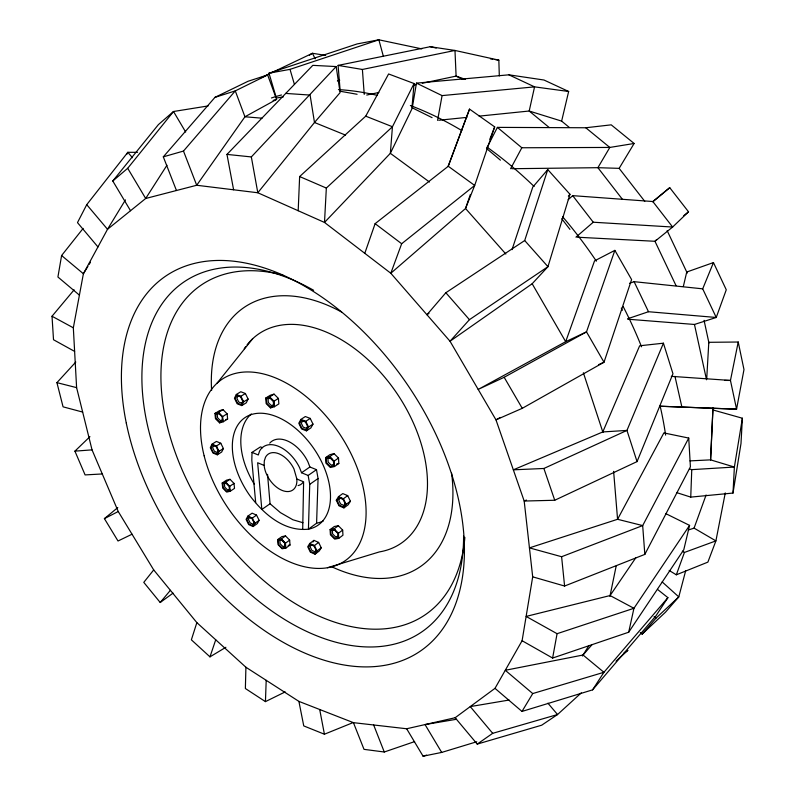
<?xml version="1.0" encoding="UTF-8"?>
<svg xmlns="http://www.w3.org/2000/svg" width="796" height="796" viewBox="0 0 796 796"><rect width="100%" height="100%" fill="white"/><g stroke="black" fill="none" stroke-linecap="round" stroke-linejoin="round"><path stroke-width="1.19" d="M302.709 529.231L303.604 481.809L296.858 479.013L293.943 468.884A21.751 13.273 55.9 0 0 278.958 453.8A21.751 13.273 55.9 0 0 265.526 457.212L264.292 460.954L264.153 465.441A21.751 13.273 55.9 0 0 281.973 490.356A21.751 13.273 55.9 0 0 296.858 479.013M125.44 199.895L107.52 229.288L83.391 273.744L73.332 327.803L76.605 387.632L92.037 449.869L118.246 511.52L153.708 569.926L196.851 622.631L245.914 667.247L245.377 688.52L265.436 701.624L285.197 691.903M262.561 447.73L260.461 446.884L252.014 452.397L251.815 460.317L255.685 502.604M252.014 452.397L258.302 454.984L259.536 451.183A30.556 18.646 55.9 0 1 278.411 446.307A30.556 18.646 55.9 0 1 299.515 467.531L301.535 472.744L308.132 475.461L309.734 484.346L308.43 529.171C284.102 531.857 263.566 513.878 249.904 495.689A65.023 39.691 55.9 0 1 246.999 416.398A65.023 39.691 55.9 0 1 319.594 457.929A65.023 39.691 55.9 0 1 308.43 529.171L316.589 523.221A64.655 39.79 55.9 0 0 323.285 520.942M316.589 523.221L318.062 478.525L316.49 469.67L309.903 466.993L307.903 461.799A30.387 18.696 55.9 0 0 269.735 443.133M265.436 701.624L266.202 680.321M733.007 493.052L734.38 467.043L710.589 459.869L712.888 409.94L742.379 418.228L740.996 443.521L733.007 493.052L690.749 497.112L691.764 469.64L689.406 468.914M298.192 210.731L299.634 176.553L365.722 116.166L388.607 73.968L414.049 83.52L411.85 109.032L390.348 153.32L324.499 222.442L257.805 192.761L196.702 185.259L145.688 198.483L107.52 229.288L86.734 204.671L127.828 152.305L137.579 152.334M710.579 460.008L712.987 407.801M414.049 83.52L392.448 126.743L326.34 188.065L324.499 222.442L390.806 273.257L450.029 341.245L495.968 419.85L524.186 501.042L532.693 576.841L522.096 640.72L494.993 688.351L455.143 717.733L406.656 728.758L353.434 722.659L298.898 701.385L245.914 667.247M706.709 379.025L708.798 342.31L738.22 342.021L743.981 369.573L736.569 409.174L659.914 406.219L736.569 409.174L730.459 380.458L738.22 342.021M742.379 418.228L734.38 467.043L691.764 469.64M569.289 127.41L561.628 121.111L568.652 91.49L543.976 80.018L508.873 74.824L416.447 83.132L412.268 107.828L432.079 117.649M83.132 228.412L61.6 255.526L57.919 277.008L79.411 295.137M437.581 120.375L442.079 95.6L534.564 86.864L568.652 91.49M522.096 640.72L552.613 658.053L557.071 633.696L633.944 608.293L689.575 525.39L665.834 513.659M725.275 492.913L715.903 540.892L707.883 562.125L676.331 574.802L669.157 570.463M609.915 596.383L616.174 566.036M552.613 658.053L628.691 632.223L633.944 608.293L610.084 595.557L526.126 616.422L557.071 633.696M683.326 286.53L686.739 272.023L713.465 262.571L726.27 289.794L716.231 317.475L694.46 324.46L627.825 319.206M689.575 525.39L683.794 549.718L628.691 632.223M685.684 570.702L678.789 596.9L665.516 612.164L642.113 634.153L640.283 632.482M569.956 194.274L547.956 266.69L532.166 283.754L450.029 341.245L469.431 319.674L547.956 266.69L524.703 240.531L547.767 169.578L569.956 194.274L568.344 196.095M196.851 622.631L191.368 639.825L209.975 656.859L225.875 647.287M512.027 249.655L532.773 187.09L547.767 169.578M209.975 656.859L215.726 639.795M448.108 166.344L469.531 109.112L494.684 126.882L474.685 185.448L465.541 208.502L390.806 273.257L401.662 243.735L474.685 185.448L448.267 166.264L375.115 223.666L364.787 253.317M470.307 194.612L465.541 208.502L505.848 254.024M598.483 364.697L604.015 362.23L631.596 279.565L614.86 250.362L586.493 331.872L504.166 377.294L478.187 389.423L565.687 341.693L586.493 331.872L604.015 362.23L522.256 408.328L495.968 419.85L500.326 417.442M676.331 574.802L684.431 552.444L715.903 540.892L694.072 528.116L688.261 530.037M693.923 528.534L706.102 494.963M448.267 166.264L469.531 109.112M489.789 139.29L494.684 126.882M627.745 318.728L648.491 311.724L716.231 317.475L702.699 288.839L713.465 262.571M526.455 500.057L524.186 501.042L554.742 500.256L637.049 461.6L672.958 373.762L663.426 343.195L639.656 345.782L602.801 431.939L513.34 469.829L543.887 468.476L626.95 430.417L663.426 343.195M212.005 444.198L210.293 447.69L212.94 452.984L217.298 454.815L221.676 452.019L223.417 448.536L220.771 443.233L216.403 441.422L212.005 444.198L216.383 446.009L219.029 451.332L217.298 454.815M236.303 394.478L234.452 398.259L237.188 403.791L241.775 405.582L246.253 402.826L248.123 399.065L245.397 393.513L240.8 391.741L236.303 394.478L240.899 396.259L243.646 401.821L241.775 405.582M238.133 395.702L236.88 398.249L238.73 402L241.835 403.214L243.098 400.667M218.542 450.158L217.368 452.506L214.422 451.272L212.631 447.69L213.786 445.332L216.751 446.556M511.838 168.712L597.895 167.687L619.139 168.354L634.123 143.479L611.219 124.843L585.776 127.758L497.391 127.38L486.545 148.484L500.425 160.165M86.734 204.671L77.481 222.611L97.948 246.929M532.693 576.841L564.593 586.035L644.83 554.394L690.401 466.824L688.739 438.069L663.864 432.915L617.567 519.29L529.44 547.877L561.608 556.722L642.68 525.589L688.739 438.069M126.713 154.424L127.828 152.305L132.484 157.757M510.604 168.722L521.828 147.767L609.816 147.439L634.123 143.479M247.874 516.116L246.083 519.38L248.68 524.584L253.078 526.554L257.317 523.579L259.138 520.325L256.541 515.112L252.133 513.171L247.874 516.116L252.292 518.067L254.899 523.3L253.078 526.554M300.898 419.422L298.798 423.243L301.575 428.935L306.45 430.845L310.868 427.92L312.997 424.119L310.221 418.407L305.336 416.537L300.898 419.422L305.783 421.313L308.569 427.044L306.45 430.845M254.362 522.037L253.138 524.236L250.163 522.912L248.402 519.39L249.616 517.181L252.601 518.504M307.435 426.666L306.48 428.377L303.186 427.094L301.306 423.243L302.729 420.666L306.042 421.94M494.993 688.351L521.997 711.435L532.733 693.565L603.925 672.292L667.904 597.657L657.506 589.398M87.898 266.411L83.391 273.744L61.6 255.526M89.192 264.322L90.475 262.222M309.734 543.479L307.714 546.762L310.35 552.106L315.017 554.185L319.196 551.051L321.246 547.777L318.619 542.424L313.942 540.365L309.734 543.479L314.41 545.549L317.057 550.922L315.017 554.185M336.3 500.246L338.479 496.684L342.768 493.59L347.703 495.629L350.419 501.231L348.2 504.764L343.932 507.888L339.016 505.828L336.3 500.246L338.011 499.002M312.928 542.016L313.942 540.365M311.475 544.554L310.102 546.782L311.893 550.394L315.047 551.797L316.43 549.588M582.423 656.023L588.921 645.566M345.444 503.022L343.952 505.42L340.628 504.037L338.788 500.256L340.27 497.848L343.603 499.231M343.932 507.888L346.141 504.356L350.419 501.231M166.951 165.25L145.688 198.483L127.698 168.294L173.508 111.5L208.114 105.938M521.997 711.435L592.572 689.863L603.925 672.292L583.05 655.018L505.281 670.282L532.733 693.565M667.904 597.657L655.924 615.875L592.572 689.863M610.084 595.557L635.875 557.678M153.708 569.926L143.778 582.364L160.205 602.492L173.06 593.129M217.049 383.194L252.67 338.738M130.524 210.711L112.783 181L158.404 124.614L173.508 111.5L185.667 132.036M74.625 351.404L53.511 339.743L52.019 316.241L74.118 289.834M160.205 602.492L170.394 590.314M183.488 151.061L235.288 90.893L267.645 74.953L276.6 99.391L244.939 116.783L196.702 185.259L183.488 151.061L163.309 156.842L176.453 190.513M524.703 240.531L445.85 292.729L426.945 314.738L428.974 313.335M583.05 655.018L591.965 644.73M642.113 634.153L655.864 618.283L678.789 596.9L662.182 581.926M163.309 156.842L214.96 97.361L248.073 81.262L267.645 74.953M251.337 156.931L257.805 192.761L314.49 122.494L340.111 92.595L336.161 66.566L251.337 156.931L226.969 154.404L233.606 189.786M82.665 412.079L63.063 406.836L56.924 382.647L75.809 362.031M226.969 154.404L312.808 65.352L336.161 66.566M656.63 239.606L654.969 241.287L577.18 237.208M102.276 473.958L85.092 474.913L74.914 451.143L89.938 436.666M568.225 199.657L572.702 195.647L652.82 201.527L669.735 187.667L688.52 211.806L672.63 227.039L654.969 241.287L676.033 285.645M581.309 692.848L557.538 714.539L541.698 725.196L477.222 744.101L455.143 717.733M616.044 661.158L627.935 650.312L624.044 652.989M575.946 237.148L593.259 222.223L672.63 227.039L652.82 201.527M112.783 181L127.698 168.294M652.859 201.806L669.735 187.667M132.027 534.225L118.017 541.001L104.405 518.624L117.798 507.569M683.764 215.656L688.52 211.806M338.748 538.365L342.957 535.201L342.658 530.086L338.33 525.728L334.31 526.504L330.081 529.629L330.41 534.743L334.728 539.111L338.748 538.365L338.439 533.24L334.101 528.862L330.081 529.629M338.439 533.24L342.658 530.086M317.057 550.922L321.246 547.777M334.101 528.862L338.33 525.728M314.41 545.549L318.619 542.424M285.844 548.096L290.033 545.031L289.644 540.126L285.525 535.927L281.824 536.643L277.605 539.678L278.013 544.583L282.122 548.782L285.844 548.096L285.446 543.18L281.316 538.972L277.605 539.678M338.479 496.684L343.414 498.734L347.703 495.629M285.446 543.18L289.644 540.126M281.316 538.972L285.525 535.927M334.469 466.526L338.817 463.481L338.509 458.068L334.051 453.64L329.932 454.655L325.574 457.67L325.912 463.083L330.35 467.501L334.469 466.526L334.151 461.093L329.683 456.655L325.574 457.67M309.734 484.346L318.062 478.525M254.899 523.3L259.138 520.325M477.222 744.101L492.694 733.325L557.538 714.539L547.927 703.196M267.536 474.336L270.063 503.759L261.824 509.47L257.655 462.745L264.153 465.441M252.292 518.067L256.541 515.112M334.151 461.093L338.509 458.068M308.132 475.461L316.49 469.67M329.683 456.655L334.051 453.64M301.535 472.744L309.903 466.993M230.213 491.251L234.521 488.376L234.024 483.421L230.004 479.311L226.492 480.187L222.174 483.033L222.691 487.978L226.701 492.087L230.213 491.251L229.716 486.286L225.676 482.167L222.174 483.033M229.716 486.286L234.024 483.421M308.569 427.044L312.997 424.119M225.676 482.167L230.004 479.311M305.783 421.313L310.221 418.407M219.029 451.332L223.417 448.536M216.383 446.009L220.771 443.233M274.381 406.736L278.849 403.92L278.421 398.438L274.073 394.129L270.192 395.304L265.705 398.1L266.163 403.572L270.491 407.88L274.381 406.736L273.933 401.254L269.585 396.925L265.705 398.1M270.491 407.88L273.167 406.189M273.933 401.254L278.421 398.438M309.375 55.203L312.43 53.282L325.673 55.382M269.585 396.925L274.073 394.129M219.596 422.845L223.188 421.79L227.626 419.034L227.109 413.811L222.98 409.651L219.388 410.746L214.93 413.472L215.477 418.696L219.596 422.845L221.368 421.751M243.646 401.821L248.123 399.065M223.188 421.79L222.661 416.557L227.109 413.811M214.93 413.472L218.522 412.378L222.98 409.651M240.899 396.259L245.397 393.513M614.86 250.362L594.532 260.889L565.687 341.693L532.166 283.754M104.405 518.624L118.246 511.52M261.267 77.67L269.058 73.958M271.277 72.894L312.43 53.282L315.206 58.834M298.898 701.385L303.754 725.912L324.42 734.22L353.225 722.539M629.517 283.316L634.104 281.675L702.699 288.839M353.434 722.659L364.011 749.354L384.269 752.001L414.607 741.613M337.385 80.993L339.743 80.197M283.376 96.873L276.371 98.037L268.978 73.192L290.013 69.361L378.866 39.8L421.751 48.874M268.978 73.192L357.115 43.939L378.866 39.8L383.374 56.357M214.96 97.361L235.288 90.893L244.939 116.783L262.023 118.186M273.137 100.435L276.6 99.391M327.415 567.737L379.443 551.897A126.624 80.784 55.9 0 0 399.741 397.692A126.624 80.784 55.9 0 0 247.068 344.837M406.656 728.758L423.084 756.2L441.69 752.419L476.764 741.753M219.636 413.502L217.209 414.238L217.577 417.771L220.353 420.587L222.79 419.86M270.68 398.109L268.053 398.905L268.351 402.607L271.287 405.522L273.923 404.746L273.725 402.269M423.084 756.2L426.586 755.135M225.835 419.572L227.626 419.034M226.761 483.172L224.382 483.759L224.731 487.102L227.447 489.878L229.825 489.311M336.758 463.978L338.817 463.481M366.737 95.052L378.816 92.495M413.83 85.073L416.248 84.555M422.288 83.272L456.098 76.108L465.302 79.381M357.086 94.276L340.19 91.251L338.091 65.401L362.399 69.461L454.984 50.456L498.843 60.138L499.311 75.909M338.091 65.401L430.208 46.715L454.984 50.456L456.098 76.108L462.745 79.282M335.096 529.867L332.38 530.385L332.589 533.837L335.514 536.793L338.23 536.285M288.182 545.369L290.033 545.031M509.122 700.032L470.247 706.599L492.694 733.325M456.466 719.276L425.044 724.579L441.69 752.419M438.805 120.256L466.904 117.38M479.112 116.136L529.201 111.022L561.628 121.111M74.914 451.143L92.037 449.869M602.801 431.939L626.95 430.417L637.049 461.6M690.023 460.884L710.589 459.869M671.307 376.339L730.459 380.458L724.509 380.408M285.615 93.411L310.092 95.072L314.49 122.494L345.524 135.101M490.406 58.854L492.814 59.222M495.231 59.591L498.843 60.138M430.208 46.715L436.228 48.029M617.567 519.29L642.68 525.589L644.83 554.394M56.924 382.647L76.605 387.632M302.958 522.723L292.878 519.758L280.411 512.624L270.063 503.759M676.769 492.644L690.749 497.112M239.168 396.1L241.248 396.905M365.722 116.166L392.448 126.743L390.348 153.32L429.452 182.015M299.634 176.553L326.34 188.065M312.53 545.021L314.639 545.957M508.873 74.824L534.564 86.864L529.201 111.022L549.24 127.549M416.447 83.132L442.079 95.6M52.019 316.241L73.332 327.803M682.351 551.21L684.431 552.444M375.115 223.666L401.662 243.735M585.776 127.758L609.816 147.439L597.895 167.687L622.243 199.09M497.391 127.38L521.828 147.767M654.093 616.671L655.864 618.283M271.416 398.846L273.615 401.035M332.221 459.282L330.718 457.78L327.932 458.456L328.161 462.128L331.156 465.113L333.952 464.446L333.733 460.775M218.522 412.378L222.661 416.557M284.431 542.056L282.331 539.917L279.824 540.394L280.102 543.708L282.879 546.553L285.396 546.086L285.127 542.763M445.85 292.729L469.431 319.674M619.139 168.354L644.77 201.358M572.702 195.647L593.259 222.223M561.687 218.681L569.936 229.367M504.166 377.294L522.256 408.328M343.414 498.734L346.141 504.356M621.308 308.142L622.363 310.34M634.104 281.675L648.491 311.724M667.157 230.631L687.247 273.098M373.662 724.977L384.269 752.001M543.887 468.476L554.742 500.256M583.368 372.767L602.93 432.337M290.013 69.361L294.371 84.247M674.968 376.369L681.794 406.647M694.46 324.46L706.53 379.772M704.062 320.35L708.977 343.116M319.694 709.495L324.42 734.22M561.608 556.722L564.593 586.035M613.617 471.341L617.587 519.46M362.399 69.461L364.23 94.386M463.59 536.136A211.557 131.171 55.9 0 1 299.366 627.825A211.557 131.171 55.9 0 1 142.046 369.921A211.557 131.171 55.9 0 1 313.624 290.281M464.854 537.39A199.299 124.853 55.9 0 1 314.549 614.044A199.299 124.853 55.9 0 1 161.747 393.811A199.299 124.853 55.9 0 1 282.908 275.147M451.601 473.192A156.722 100.087 55.9 0 1 331.594 566.702M211.617 390.428A156.722 100.087 55.9 0 1 341.643 312.072M244.233 348.757A126.624 80.784 55.9 0 1 245.616 346.757M254.322 484.207A64.655 39.79 55.9 0 1 251.337 413.94M271.436 97.978A320.39 218.014 55.9 0 1 281.515 94.963M338.429 89.61A320.39 218.014 55.9 0 1 377.394 95.401M410.358 105.53A320.39 218.014 55.9 0 1 461.819 130.584M487.182 147.23A320.39 218.014 55.9 0 1 534.116 186.483M562.633 216.781A320.39 218.014 55.9 0 1 596.363 261.197M623.119 306.46A320.39 218.014 55.9 0 1 641.536 346.787M660.322 406.836A320.39 218.014 55.9 0 1 665.625 435.104M302.968 482.456A21.631 13.303 55.9 0 1 298.112 485.57M212.442 445.073L211.01 447.989L213.219 452.417L216.87 453.939L218.313 451.034L216.094 446.586L212.442 445.073M236.75 395.393L235.208 398.547L237.497 403.174L241.327 404.666L242.889 401.532L240.591 396.876L236.75 395.393M248.302 516.972L246.81 519.708L248.979 524.057L252.65 525.688L254.163 522.972L251.994 518.604L248.302 516.972M301.356 420.368L299.604 423.552L301.913 428.318L305.992 429.9L307.763 426.726L305.435 421.95L301.356 420.368M310.171 544.365L308.48 547.111L310.679 551.568L314.579 553.31L316.281 550.573L314.072 546.096L310.171 544.365M338.927 497.609L337.106 500.585L339.375 505.251L343.484 506.972L345.335 504.007L343.046 499.321L338.927 497.609M218.611 413.243L215.616 414.149L216.064 418.517L219.507 421.989L222.502 421.104L222.064 416.726L218.611 413.243M269.655 397.831L266.411 398.806L266.799 403.383L270.411 406.985L273.665 406.03L273.297 401.443L269.655 397.831M225.766 482.993L222.83 483.709L223.258 487.839L226.611 491.271L229.556 490.575L229.129 486.426L225.766 482.993M329.743 457.551L326.3 458.397L326.589 462.914L330.29 466.615L333.743 465.789L333.464 461.262L329.743 457.551M281.376 539.778L278.282 540.375L278.63 544.464L282.053 547.976L285.157 547.399L284.829 543.3L281.376 539.778M334.151 529.708L330.798 530.355L331.066 534.623L334.668 538.265L338.031 537.648L337.773 533.37L334.151 529.708M126.285 423.064A226.641 139.131 55.9 0 0 411.492 656.402A226.641 139.131 55.9 0 0 341.036 311.515A226.641 139.131 55.9 0 0 126.285 423.064M204.154 455.859A109.639 66.993 55.9 0 0 343.962 561.508A109.639 66.993 55.9 0 0 301.833 393.184A109.639 66.993 55.9 0 0 204.154 455.859"/></g></svg>
